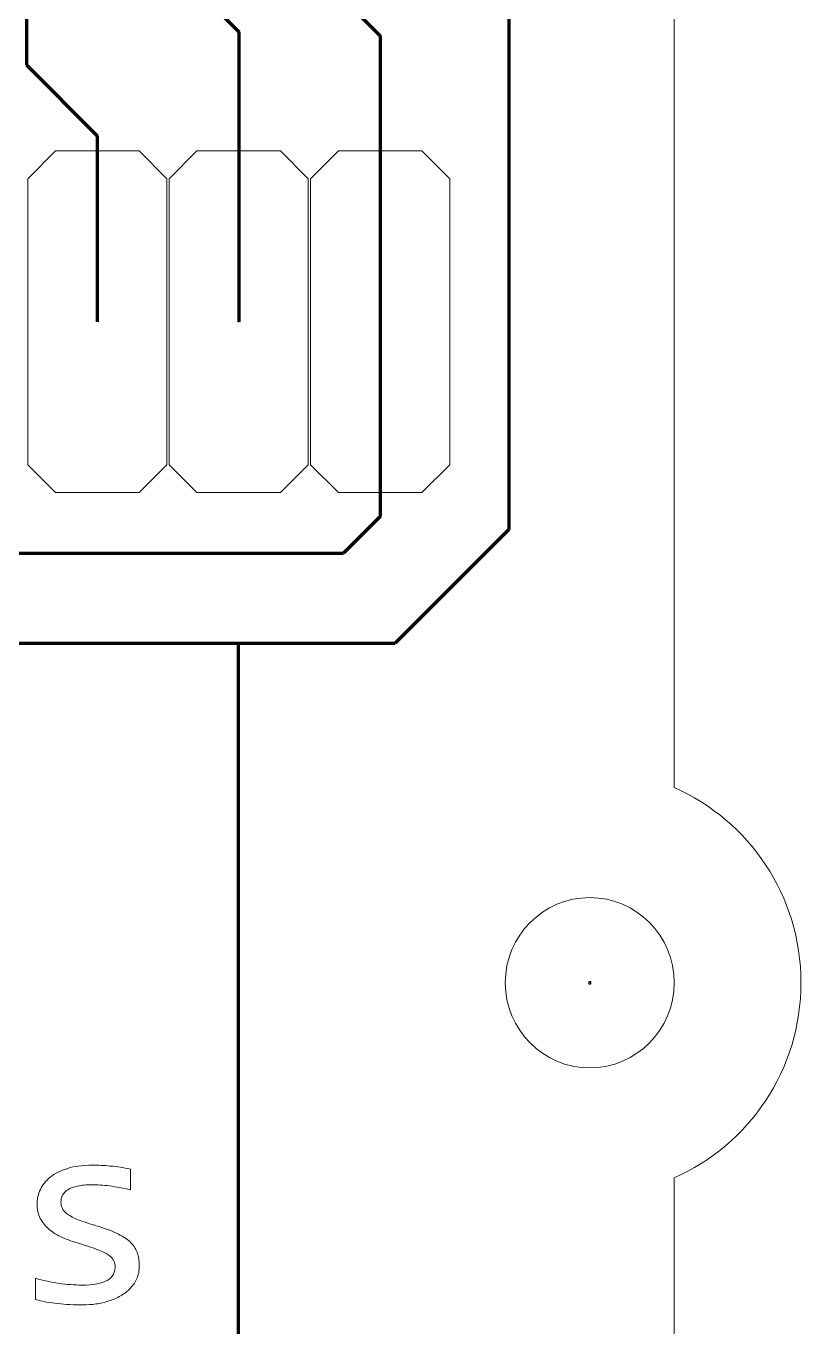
# Model space of a CAD drawing. Header units: millimetres. Extents: x -145 to 148, y -255 to 152.
# Drawn here: x -30.15 to -16.23, y 97.39 to 120.75 of the extents above; entities that cross this region are included whole.
import ezdxf

# ---------------------------------------------------------------- set-up
doc = ezdxf.new("R2010")
doc.units = ezdxf.units.MM
doc.header["$MEASUREMENT"] = 0
doc.layers.add('Layer 1', color=7, linetype='Continuous')

msp = doc.modelspace()

# ---------------------------------------------------------------- linework, layer by layer
at = {"layer": 'Layer 1', "lineweight": 18}
msp.add_ellipse((-20.0266, 103.5736), major_axis=(0, 1.5284), ratio=0.9929992, dxfattribs=at)
for points in [[(-18.5089, 141.5472), (-18.5089, 141.5472), (-18.5089, 107.0767), (-18.5089, 107.0767)], [(-18.5089, 100.0704), (-18.5089, 100.0704), (-18.5089, 73.7894), (-18.5089, 73.7894)]]:
    msp.add_open_spline(points, degree=3, dxfattribs=at)
at = {"layer": 'Layer 1', "color": 6, "lineweight": 120}
for points in [[(-30.1418, 133.9386), (-30.1418, 133.9386), (-30.1427, 120.0537), (-30.1427, 120.0537)], [(-25.4306, 122.2167), (-25.4306, 122.2167), (-23.7919, 120.5779), (-23.7919, 120.5779)], [(-27.6002, 121.9181), (-27.6002, 121.9181), (-26.3319, 120.6498), (-26.3319, 120.6498)], [(-21.4825, 120.9051), (-21.4825, 120.9051), (-21.4826, 111.7104), (-21.4826, 111.7104)], [(-26.3319, 120.6498), (-26.3319, 120.6498), (-26.3319, 115.4421), (-26.3319, 115.4421)], [(-23.7919, 120.5779), (-23.7919, 120.5779), (-23.7919, 111.9443), (-23.7919, 111.9443)], [(-30.1427, 120.0537), (-30.1427, 120.0537), (-28.8719, 118.7828), (-28.8719, 118.7828)], [(-28.8719, 118.7828), (-28.8719, 118.7828), (-28.8719, 115.4421), (-28.8719, 115.4421)], [(-23.7919, 111.9443), (-23.7919, 111.9443), (-24.4519, 111.2843), (-24.4519, 111.2843)], [(-21.4826, 111.7104), (-21.4826, 111.7104), (-23.5213, 109.6717), (-23.5213, 109.6717)], [(-61.4044, 111.2845), (-61.4044, 111.2845), (-24.4519, 111.2843), (-24.4519, 111.2843)], [(-62.902, 109.6719), (-62.902, 109.6719), (-23.5213, 109.6717), (-23.5213, 109.6717)], [(-26.3322, 73.1961), (-26.3322, 73.1961), (-26.3337, 109.6717), (-26.3337, 109.6717)]]:
    msp.add_open_spline(points, degree=3, dxfattribs=at)
at = {"layer": 'Layer 1', "lineweight": 9}
for points in [[(-30.1219, 112.8739), (-30.1219, 112.8739), (-30.1219, 118.0103), (-30.1219, 118.0103), (-30.1219, 118.0103), (-29.6219, 118.5103), (-29.6219, 118.5103), (-29.6219, 118.5103), (-28.1219, 118.5103), (-28.1219, 118.5103), (-28.1219, 118.5103), (-27.6219, 118.0103), (-27.6219, 118.0103), (-27.6219, 118.0103), (-27.6219, 112.8739), (-27.6219, 112.8739), (-27.6219, 112.8739), (-28.1219, 112.3739), (-28.1219, 112.3739), (-28.1219, 112.3739), (-29.6219, 112.3739), (-29.6219, 112.3739), (-29.6219, 112.3739), (-30.1219, 112.8739), (-30.1219, 112.8739)], [(-27.5819, 112.8739), (-27.5819, 112.8739), (-27.5819, 118.0103), (-27.5819, 118.0103), (-27.5819, 118.0103), (-27.0819, 118.5103), (-27.0819, 118.5103), (-27.0819, 118.5103), (-25.5819, 118.5103), (-25.5819, 118.5103), (-25.5819, 118.5103), (-25.0819, 118.0103), (-25.0819, 118.0103), (-25.0819, 118.0103), (-25.0819, 112.8739), (-25.0819, 112.8739), (-25.0819, 112.8739), (-25.5819, 112.3739), (-25.5819, 112.3739), (-25.5819, 112.3739), (-27.0819, 112.3739), (-27.0819, 112.3739), (-27.0819, 112.3739), (-27.5819, 112.8739), (-27.5819, 112.8739)], [(-25.0419, 112.8739), (-25.0419, 112.8739), (-25.0419, 118.0103), (-25.0419, 118.0103), (-25.0419, 118.0103), (-24.5419, 118.5103), (-24.5419, 118.5103), (-24.5419, 118.5103), (-23.0419, 118.5103), (-23.0419, 118.5103), (-23.0419, 118.5103), (-22.5419, 118.0103), (-22.5419, 118.0103), (-22.5419, 118.0103), (-22.5419, 112.8739), (-22.5419, 112.8739), (-22.5419, 112.8739), (-23.0419, 112.3739), (-23.0419, 112.3739), (-23.0419, 112.3739), (-24.5419, 112.3739), (-24.5419, 112.3739), (-24.5419, 112.3739), (-25.0419, 112.8739), (-25.0419, 112.8739)]]:
    msp.add_open_spline(points, degree=3, knots=[0, 0, 0, 0, 0.125, 0.125, 0.125, 0.25, 0.25, 0.25, 0.375, 0.375, 0.375, 0.5, 0.5, 0.5, 0.625, 0.625, 0.625, 0.75, 0.75, 0.75, 0.875, 0.875, 0.875, 1, 1, 1, 1], dxfattribs=at)
at = {"layer": 'Layer 1', "color": 5}
for points in [[(-28.8719, 115.4404), (-28.8719, 115.4404), (-28.8754, 115.4404), (-28.8754, 115.4404), (-28.8754, 115.4404), (-28.8754, 115.4439), (-28.8754, 115.4439), (-28.8754, 115.4439), (-28.8719, 115.4439), (-28.8719, 115.4439), (-28.8719, 115.4439), (-28.8719, 115.4404), (-28.8719, 115.4404)], [(-26.3319, 115.4404), (-26.3319, 115.4404), (-26.3354, 115.4404), (-26.3354, 115.4404), (-26.3354, 115.4404), (-26.3354, 115.4439), (-26.3354, 115.4439), (-26.3354, 115.4439), (-26.3319, 115.4439), (-26.3319, 115.4439), (-26.3319, 115.4439), (-26.3319, 115.4404), (-26.3319, 115.4404)], [(-23.7919, 115.4404), (-23.7919, 115.4404), (-23.7954, 115.4404), (-23.7954, 115.4404), (-23.7954, 115.4404), (-23.7954, 115.4439), (-23.7954, 115.4439), (-23.7954, 115.4439), (-23.7919, 115.4439), (-23.7919, 115.4439), (-23.7919, 115.4439), (-23.7919, 115.4404), (-23.7919, 115.4404)]]:
    msp.add_open_spline(points, degree=3, knots=[0, 0, 0, 0, 0.25, 0.25, 0.25, 0.5, 0.5, 0.5, 0.75, 0.75, 0.75, 1, 1, 1, 1], dxfattribs=at)
at = {"layer": 'Layer 1', "color": 5, "lineweight": 9}
for points in [[(-28.8719, 115.4404), (-28.8719, 115.4404), (-28.8754, 115.4404), (-28.8754, 115.4404), (-28.8754, 115.4404), (-28.8754, 115.4439), (-28.8754, 115.4439), (-28.8754, 115.4439), (-28.8719, 115.4439), (-28.8719, 115.4439), (-28.8719, 115.4439), (-28.8719, 115.4404), (-28.8719, 115.4404)], [(-26.3319, 115.4404), (-26.3319, 115.4404), (-26.3354, 115.4404), (-26.3354, 115.4404), (-26.3354, 115.4404), (-26.3354, 115.4439), (-26.3354, 115.4439), (-26.3354, 115.4439), (-26.3319, 115.4439), (-26.3319, 115.4439), (-26.3319, 115.4439), (-26.3319, 115.4404), (-26.3319, 115.4404)], [(-23.7919, 115.4404), (-23.7919, 115.4404), (-23.7954, 115.4404), (-23.7954, 115.4404), (-23.7954, 115.4404), (-23.7954, 115.4439), (-23.7954, 115.4439), (-23.7954, 115.4439), (-23.7919, 115.4439), (-23.7919, 115.4439), (-23.7919, 115.4439), (-23.7919, 115.4404), (-23.7919, 115.4404)]]:
    msp.add_open_spline(points, degree=3, knots=[0, 0, 0, 0, 0.25, 0.25, 0.25, 0.5, 0.5, 0.5, 0.75, 0.75, 0.75, 1, 1, 1, 1], dxfattribs=at)
at = {"layer": 'Layer 1', "lineweight": 18}
msp.add_open_spline([(-18.5089, 107.0767), (-17.1691, 106.4872), (-16.2325, 105.1405), (-16.2325, 103.5736), (-16.2325, 102.0067), (-17.1691, 100.66), (-18.5089, 100.0704)], degree=3, knots=[0, 0, 0, 0, 0.5, 0.5, 0.5, 1, 1, 1, 1], dxfattribs=at)
at = {"layer": 'Layer 1'}
msp.add_open_spline([(-20.0444, 103.5556), (-20.0444, 103.5556), (-20.0444, 103.5915), (-20.0444, 103.5915), (-20.0444, 103.5915), (-20.0088, 103.5915), (-20.0088, 103.5915), (-20.0088, 103.5915), (-20.0088, 103.5556), (-20.0088, 103.5556), (-20.0088, 103.5556), (-20.0444, 103.5556), (-20.0444, 103.5556)], degree=3, knots=[0, 0, 0, 0, 0.25, 0.25, 0.25, 0.5, 0.5, 0.5, 0.75, 0.75, 0.75, 1, 1, 1, 1], dxfattribs=at)
at = {"layer": 'Layer 1', "color": 1, "lineweight": 9}
msp.add_open_spline([(-20.0444, 103.5556), (-20.0444, 103.5556), (-20.0444, 103.5915), (-20.0444, 103.5915), (-20.0444, 103.5915), (-20.0088, 103.5915), (-20.0088, 103.5915), (-20.0088, 103.5915), (-20.0088, 103.5556), (-20.0088, 103.5556), (-20.0088, 103.5556), (-20.0444, 103.5556), (-20.0444, 103.5556)], degree=3, knots=[0, 0, 0, 0, 0.25, 0.25, 0.25, 0.5, 0.5, 0.5, 0.75, 0.75, 0.75, 1, 1, 1, 1], dxfattribs=at)
at = {"layer": 'Layer 1', "color": 161, "lineweight": 9}
msp.add_open_spline([(-28.1176, 98.4933), (-28.1176, 98.4077), (-28.1325, 98.3311), (-28.1613, 98.2636), (-28.1901, 98.1961), (-28.2296, 98.136), (-28.2798, 98.0842), (-28.3292, 98.0315), (-28.3876, 97.987), (-28.4535, 97.95), (-28.5193, 97.9129), (-28.5901, 97.8825), (-28.665, 97.8586), (-28.7399, 97.8347), (-28.8165, 97.8166), (-28.8955, 97.8059), (-28.9745, 97.7944), (-29.0511, 97.7886), (-29.1268, 97.7886), (-29.2914, 97.7886), (-29.4421, 97.7961), (-29.5804, 97.8109), (-29.7178, 97.8257), (-29.8528, 97.8496), (-29.9845, 97.8825), (-29.9845, 97.8825), (-29.9845, 98.2677), (-29.9845, 98.2677), (-29.843, 98.2274), (-29.7022, 98.1969), (-29.5623, 98.1755), (-29.4215, 98.155), (-29.2824, 98.1443), (-29.1441, 98.1443), (-28.9424, 98.1443), (-28.7934, 98.1714), (-28.6971, 98.2257), (-28.6008, 98.2809), (-28.5523, 98.3583), (-28.5523, 98.4595), (-28.5523, 98.5031), (-28.5597, 98.5418), (-28.5753, 98.5764), (-28.5901, 98.611), (-28.6181, 98.6439), (-28.6584, 98.6752), (-28.6988, 98.7065), (-28.7613, 98.7394), (-28.8461, 98.7731), (-28.9309, 98.8069), (-29.0461, 98.8456), (-29.1935, 98.8884), (-29.303, 98.9213), (-29.4042, 98.9575), (-29.4964, 98.9987), (-29.5894, 99.0398), (-29.6693, 99.0884), (-29.7376, 99.1444), (-29.8051, 99.2004), (-29.8578, 99.267), (-29.8965, 99.3419), (-29.9351, 99.4177), (-29.9549, 99.5074), (-29.9549, 99.6103), (-29.9549, 99.6778), (-29.9393, 99.7519), (-29.908, 99.8317), (-29.8759, 99.9124), (-29.8224, 99.9873), (-29.7466, 100.0564), (-29.6709, 100.1256), (-29.5688, 100.1832), (-29.4396, 100.2285), (-29.3104, 100.2746), (-29.149, 100.2976), (-28.9556, 100.2976), (-28.8601, 100.2976), (-28.7548, 100.2927), (-28.6387, 100.282), (-28.5226, 100.2721), (-28.4016, 100.254), (-28.2757, 100.2285), (-28.2757, 100.2285), (-28.2757, 99.8531), (-28.2757, 99.8531), (-28.4082, 99.8852), (-28.5333, 99.9091), (-28.6519, 99.9239), (-28.7712, 99.9395), (-28.8741, 99.9469), (-28.9605, 99.9469), (-29.0659, 99.9469), (-29.154, 99.9387), (-29.2264, 99.9231), (-29.298, 99.9066), (-29.3565, 99.8844), (-29.4001, 99.8564), (-29.4446, 99.8284), (-29.4767, 99.7955), (-29.4964, 99.7584), (-29.5153, 99.7206), (-29.5252, 99.6802), (-29.5252, 99.6366), (-29.5252, 99.593), (-29.517, 99.5535), (-29.4997, 99.5181), (-29.4832, 99.4827), (-29.4511, 99.4489), (-29.4059, 99.416), (-29.3598, 99.3831), (-29.2956, 99.3502), (-29.2132, 99.3172), (-29.1309, 99.2843), (-29.0239, 99.2481), (-28.8914, 99.2094), (-28.7482, 99.1674), (-28.6272, 99.1238), (-28.5284, 99.0777), (-28.4304, 99.0324), (-28.3506, 98.9814), (-28.2897, 98.9246), (-28.2279, 98.8686), (-28.1843, 98.8052), (-28.1571, 98.7344), (-28.1308, 98.6637), (-28.1176, 98.583), (-28.1176, 98.4933)], degree=3, knots=[0, 0, 0, 0, 0.0238095, 0.0238095, 0.0238095, 0.047619, 0.047619, 0.047619, 0.0714286, 0.0714286, 0.0714286, 0.0952381, 0.0952381, 0.0952381, 0.1190476, 0.1190476, 0.1190476, 0.1428571, 0.1428571, 0.1428571, 0.1666667, 0.1666667, 0.1666667, 0.1904762, 0.1904762, 0.1904762, 0.2142857, 0.2142857, 0.2142857, 0.2380952, 0.2380952, 0.2380952, 0.2619048, 0.2619048, 0.2619048, 0.2857143, 0.2857143, 0.2857143, 0.3095238, 0.3095238, 0.3095238, 0.3333333, 0.3333333, 0.3333333, 0.3571429, 0.3571429, 0.3571429, 0.3809524, 0.3809524, 0.3809524, 0.4047619, 0.4047619, 0.4047619, 0.4285714, 0.4285714, 0.4285714, 0.452381, 0.452381, 0.452381, 0.4761905, 0.4761905, 0.4761905, 0.5, 0.5, 0.5, 0.5238095, 0.5238095, 0.5238095, 0.547619, 0.547619, 0.547619, 0.5714286, 0.5714286, 0.5714286, 0.5952381, 0.5952381, 0.5952381, 0.6190476, 0.6190476, 0.6190476, 0.6428571, 0.6428571, 0.6428571, 0.6666667, 0.6666667, 0.6666667, 0.6904762, 0.6904762, 0.6904762, 0.7142857, 0.7142857, 0.7142857, 0.7380952, 0.7380952, 0.7380952, 0.7619048, 0.7619048, 0.7619048, 0.7857143, 0.7857143, 0.7857143, 0.8095238, 0.8095238, 0.8095238, 0.8333333, 0.8333333, 0.8333333, 0.8571429, 0.8571429, 0.8571429, 0.8809524, 0.8809524, 0.8809524, 0.9047619, 0.9047619, 0.9047619, 0.9285714, 0.9285714, 0.9285714, 0.952381, 0.952381, 0.952381, 0.9761905, 0.9761905, 0.9761905, 1, 1, 1, 1], dxfattribs=at)

doc.saveas('drawing.dxf')
